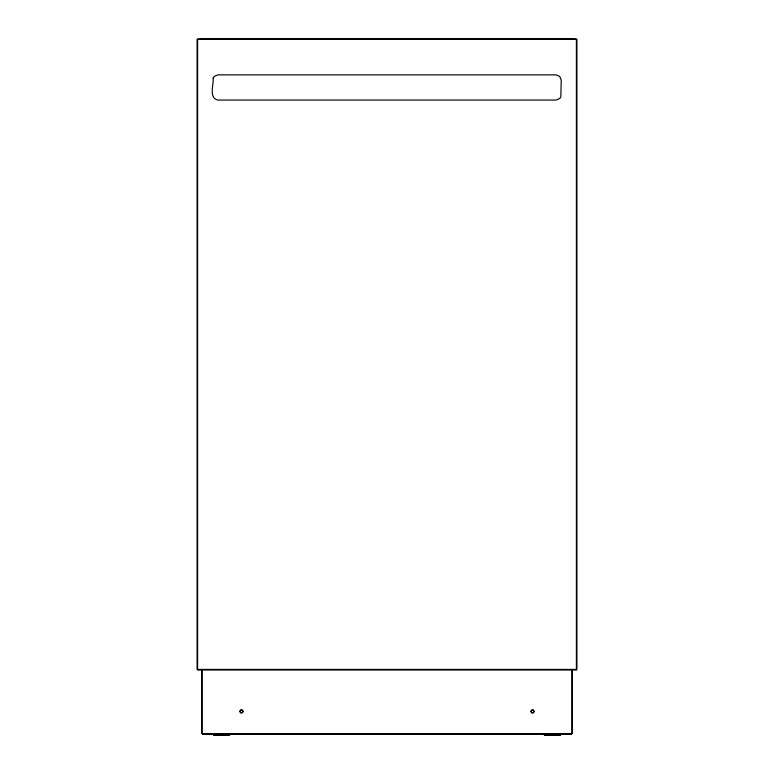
<?xml version="1.0" encoding="UTF-8"?>
<svg xmlns="http://www.w3.org/2000/svg" width="774" height="774" viewBox="0 0 774 774"><rect width="100%" height="100%" fill="white"/><g stroke="black" fill="none" stroke-linecap="round" stroke-linejoin="round"><path stroke-width="1.16" d="M197.08 39.406L197.602 38.894M576.398 669.936L576.92 669.413M198.308 38.894L575.692 38.894M201.298 39.068L572.702 39.068M198.308 39.406L575.692 39.406M198.308 669.413L575.692 669.413M198.038 670.003L575.962 670.003M202.382 733.829L571.618 733.829M202.382 734.11L571.618 734.11M213.566 734.971L229.646 734.971M544.354 734.971L560.434 734.971M213.566 735.213L229.646 735.213M544.354 735.213L560.434 735.213M576.398 38.894L576.92 39.406M197.08 669.413L197.602 669.936M576.92 40.113L576.92 668.707M576.398 40.113L576.398 668.707M572.276 669.791L572.276 733.452M571.996 669.791L571.996 733.452M202.004 669.791L202.004 733.452M201.724 669.791L201.724 733.452M197.602 40.113L197.602 668.707M197.08 40.113L197.08 668.707M213.169 78.077C213.827 84.579 208.419 98.221 217.987 100.059L556.013 100.059L559.708 98.54L560.831 96.847L561.227 80.07L559.708 76.384L556.013 74.865L217.987 74.865L214.292 76.384L213.169 78.077M531.767 712.69A1.48 1.48 0 0 0 533.992 711.403A1.48 1.48 0 0 0 531.767 710.116A1.48 1.48 0 0 0 531.767 712.69M531.825 712.593A1.384 1.384 0 0 0 533.896 711.403A1.384 1.384 0 0 0 531.825 710.203A1.384 1.384 0 0 0 531.825 712.593M240.743 712.69A1.48 1.48 0 0 0 242.968 711.403A1.48 1.48 0 0 0 240.743 710.116A1.48 1.48 0 0 0 240.743 712.69M240.801 712.593A1.384 1.384 0 0 0 242.872 711.403A1.384 1.384 0 0 0 240.801 710.203A1.384 1.384 0 0 0 240.801 712.593"/></g></svg>
